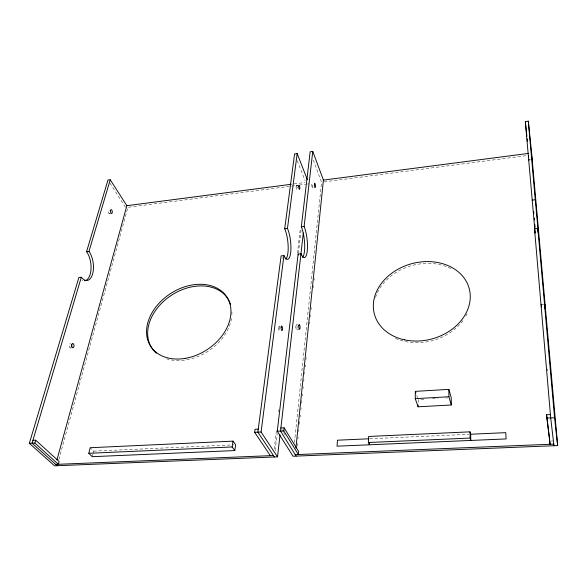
<?xml version="1.0" encoding="UTF-8"?>
<svg xmlns="http://www.w3.org/2000/svg" width="587" height="587" viewBox="0 0 587 587"><rect width="100%" height="100%" fill="white"/><g stroke="black" fill="none" stroke-linecap="round" stroke-linejoin="round"><path stroke-width="0.44" stroke-dasharray="2.94 2.2" d="M418.164 402.271L418.201 399.549M297.169 446.083L297.448 443.354M297.91 438.797L298.093 436.977M298.651 431.511L298.834 429.684M299.392 424.218L299.671 421.488M300.133 416.931L300.324 415.112M300.874 409.645L301.065 407.818M301.527 403.269L301.806 400.532M302.268 395.976L302.452 394.156M303.009 388.689L303.2 386.87M303.75 381.403L303.941 379.576M304.499 374.11L304.682 372.29M305.24 366.824L305.423 365.004M305.981 359.538L306.165 357.71M309.598 324.002L309.789 322.182M310.34 316.716L310.53 314.896M311.088 309.43L311.271 307.61M313.311 287.564L313.495 285.744M314.052 280.278L314.243 278.451M294.447 442.576L321.551 182.212L313.326 160.207M274.239 448.93L276.396 430.741M278.656 411.634L278.876 409.814M297.396 253.349L300.412 227.881M275.171 450.611L277.196 433.338M298.372 253.276L301.043 230.544M92.262 456.679L92.856 454.301M93.054 453.509L93.649 451.132L90.207 447.727M58.854 459.54L127.893 207.306L298.335 185.221M293.992 183.929L304.888 182.513M299.245 185.103L305.592 184.281M307.331 184.054L308.997 183.841M324.075 181.882L527.104 155.57M296.398 185.646L298.137 185.426M109.402 213.749L111.691 213.455M312.533 187.701A2.062 0.506 82.9 0 0 312.673 184.744A2.062 0.506 82.9 0 0 311.77 184.538A2.062 0.506 82.9 0 0 312.533 187.701L315.212 187.37M528.924 159.972L530.428 159.781M278.598 326.313L280.058 326.189M296.164 324.846L297.638 324.721M541.273 304.36L543.863 304.147M70.697 347.908L73.221 347.702M296.765 329.358L299.708 329.116M420.879 399.402L425.34 399.145M432.487 398.742L437.843 398.441M445.878 397.986L447.661 397.883M93.649 451.132L233.824 444.851M369.715 438.753L468.837 434.307M551.288 441.006L552.763 440.947M109.923 183.137L125.684 207.593M281.819 429.515L283.242 431.805M283.712 432.568L285.605 435.627M297.22 160.625L305.137 180.723M416.777 395.455L417.628 397.913M547.348 369.032L547.502 370.859M467.017 313.81A48.97 38.918 -15.1 0 1 465.799 316.151M462.908 320.605A48.97 38.918 -15.1 0 1 395.161 338.266M375.563 297.433A48.97 38.918 -15.1 0 1 451.821 269.037M282.604 258.346A17.573 5.019 83.6 0 1 282.083 257.634M231.887 311.77A45.272 33.452 -32.9 0 1 231.858 315.153M231.476 318.499A45.272 33.452 -32.9 0 1 166.789 358.855M70.917 347.768A2.135 1.13 86.1 0 1 69.244 346.073A2.135 1.13 86.1 0 1 70.469 343.733M82.804 280.549A16.407 8.284 82.6 0 1 81.953 280.197M109.725 213.536A1.922 0.895 81 0 1 108.191 211.797A1.922 0.895 81 0 1 109.358 210.212M295.811 325.939A2.311 0.646 85.3 0 0 296.633 329.402A2.311 0.646 85.3 0 0 296.941 325.968A2.311 0.646 85.3 0 0 295.811 325.939M278.216 327.399A2.297 0.69 85.3 0 0 279.067 330.848A2.297 0.69 85.3 0 0 279.412 327.421A2.297 0.69 85.3 0 0 278.216 327.399M296.075 186.563A2.047 0.536 82.8 0 0 296.868 189.711A2.047 0.536 82.8 0 0 297.037 186.769A2.047 0.536 82.8 0 0 296.075 186.563"/><path stroke-width="0.88" d="M541.273 304.36L541.5 306.986M418.098 406.798L415.244 398.668L415.361 391.36L448.842 389.372L451.234 397.678L451.315 404.993L418.098 406.798L418.127 404.986M369.502 443.068L369.414 444.792L368.343 442.517L368.651 436.464L470.004 431.841L470.649 434.226L470.811 440.441L470.158 438.071L470.004 431.841M295.921 448.02L323.415 180.099L312.768 151.38L310.163 151.747L301.322 226.839A17.676 4.718 83.7 0 1 304.682 244.427A17.676 4.718 83.7 0 1 302.452 257.422M284.13 427.828L298.68 451.535L298.379 454.529L283.785 430.902L284.13 427.828L280.872 427.989M84.521 280.747A16.407 8.284 82.6 0 0 91.014 269.506A16.407 8.284 82.6 0 0 86.568 251.691L107.957 180.077L110.231 179.761L88.975 251.412A16.421 8.247 82.6 0 1 92.563 274.166A16.421 8.247 82.6 0 1 81.314 277.24L78.863 277.497L29.35 443.302L54.518 465.821L277.504 456.855L280.021 435.011M300.808 254.824L303.325 232.98M312.768 151.38L304.11 226.516A17.691 4.674 83.7 0 1 307.243 251.089A17.691 4.674 83.7 0 1 300.962 253.76L280.52 431.063L296.142 456.106M535.051 232.379L525.328 121.604L528.322 121.179L531.793 154.961L557.65 445.592L293.023 456.231L277.262 431.218L298.115 254.068L300.962 253.76M277.504 456.855L261.076 432.01L283.947 255.58A17.588 4.967 83.6 0 0 290.638 252.872A17.588 4.967 83.6 0 0 287.461 228.438L297.169 153.567L294.579 153.933L284.702 228.761A17.573 5.019 83.6 0 1 288.166 246.239A17.573 5.019 83.6 0 1 285.715 259.19M270.372 455.666L254.648 432.326L255.059 429.273L258.258 429.112M234.8 450.567L235.651 444.763L233.024 441.138L90.207 447.727L88.798 453.296L92.262 456.679L234.8 450.567L232.151 446.964L233.024 441.138M56.954 459.863L126.858 205.692L110.231 179.761M35.682 440.184L59.126 461.514L58.37 464.295L34.846 443.031L35.682 440.184L32.938 440.323M81.314 277.24L32.094 443.163L57.166 465.711M126.858 205.692L291.269 184.289M323.415 180.099L528.704 153.368M86.568 251.691L88.975 251.412M284.702 228.761L287.461 228.438M301.322 226.839L304.11 226.516M532.049 200.13L535.278 199.756L528.322 121.179M283.947 255.58L281.122 255.881L257.854 432.164L274.423 456.979M553.967 445.738L550.694 417.9L534.508 228.805L537.817 228.446L538.338 232.87L535.278 199.756M415.244 398.668L448.916 396.746L451.315 404.993M549.821 441.072L550.085 444.286L546.548 414.774L550.408 414.583M29.35 443.302L34.846 443.031M254.648 432.326L261.076 432.01M277.262 431.218L283.785 430.902M546.827 418.091L554.576 417.709L557.65 445.592M368.819 438.797L337.466 440.199L337.033 446.179L506.097 438.929L505.774 432.656L470.649 434.226M88.798 453.296L232.151 446.964M368.343 442.517L470.158 438.071M55.706 464.398L273.461 455.541M295.239 454.654L553.776 444.132M297.169 153.567L307.353 179.637M415.361 391.36L415.926 392.997M535.065 233.215L534.508 228.805M541.28 304.323L541.5 306.377M546.548 414.774L549.703 440.162M525.328 121.604L526.869 136.125M527.163 138.848L527.449 141.57M528.593 156.355L528.505 155.592L528.593 156.729M531.617 156.127L531.521 155.232L531.763 157.595M544.868 305.372L544.729 304.059L544.927 306.443M531.653 156.494L531.697 156.92M531.712 157.411L531.932 159.583L531.8 158.035M544.985 306.605L545.191 309.011L545.074 307.559M537.817 228.446L554.576 417.709M533.744 211.79L533.899 213.617M534.295 218.181L534.449 220.008M534.845 224.572L535.08 227.308M448.842 389.372L448.916 396.746M298.563 255A17.676 4.718 83.7 0 1 298.115 254.068M156.413 353.161A45.272 33.452 -32.9 0 1 171.169 295.444A45.272 33.452 -32.9 0 1 230.515 304.293M71.343 344.951A2.135 1.13 86.1 0 1 71.438 346.631M528.924 159.958L528.85 159.356L528.924 159.921M298.768 325.69A2.311 0.638 85.3 0 0 299.583 329.16A2.311 0.638 85.3 0 0 299.884 325.719A2.311 0.638 85.3 0 0 298.768 325.69M314.397 184.193A2.062 0.499 82.9 0 0 315.16 187.37A2.062 0.499 82.9 0 0 315.292 184.406A2.062 0.499 82.9 0 0 314.397 184.193M404.296 339.8A49.095 38.955 -15.2 0 0 469.695 290.66A49.095 38.955 -15.2 0 0 391.404 273.498A49.095 38.955 -15.2 0 0 404.296 339.8M281.136 327.157A2.297 0.682 85.3 0 0 281.98 330.606A2.297 0.682 85.3 0 0 282.325 327.179A2.297 0.682 85.3 0 0 281.136 327.157M298.68 186.226A2.054 0.536 82.8 0 0 299.473 189.381A2.054 0.536 82.8 0 0 299.634 186.431A2.054 0.536 82.8 0 0 298.68 186.226M185.015 358.4A45.382 33.474 -32.9 0 0 227.044 297.315A45.382 33.474 -32.9 0 0 154.19 309.298A45.382 33.474 -32.9 0 0 185.015 358.4M71.841 344.569A2.143 1.123 86.1 0 0 72.993 347.753A2.143 1.123 86.1 0 0 73.786 344.525A2.143 1.123 86.1 0 0 71.841 344.569M110.473 210.718A1.922 0.888 81 0 0 111.691 213.455A1.922 0.888 81 0 0 112 210.484A1.922 0.888 81 0 0 110.473 210.718"/></g></svg>
